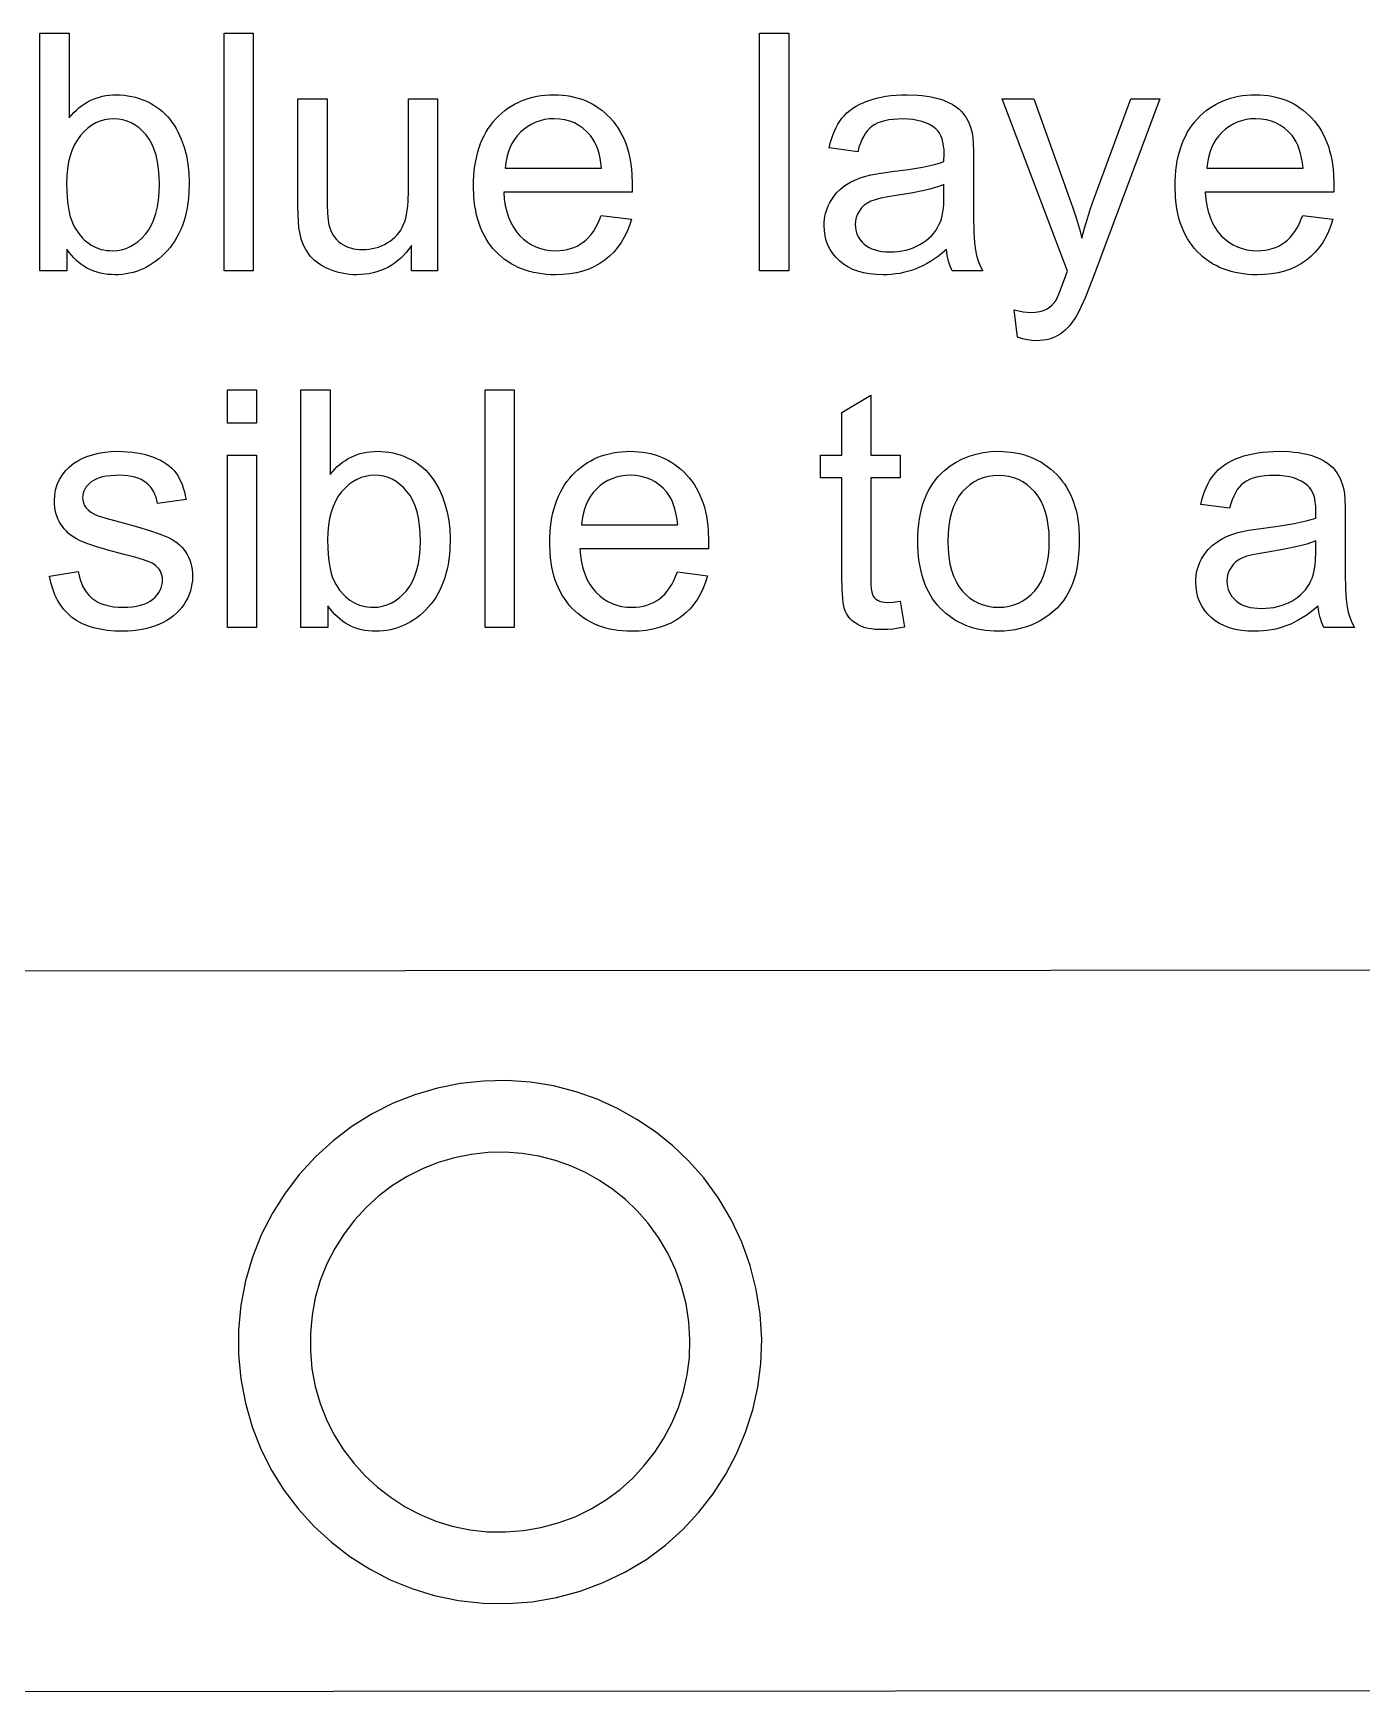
# Model space of a CAD drawing. Extents: x -318 to 296, y -196 to 234.
# Drawn here: x -260.1 to -204.2, y 163.9 to 233.7 of the extents above; entities that cross this region are included whole.
import ezdxf

# ---------------------------------------------------------------- set-up
doc = ezdxf.new("R2010")
doc.units = 0
doc.layers.add('10MM_HATCH', color=140, linetype='CONTINUOUS')
doc.layers.add('10MM_MATERIAL', color=18, linetype='CONTINUOUS')

msp = doc.modelspace()

# ---------------------------------------------------------------- linework, layer by layer
at = {"layer": '10MM_HATCH'}
for points in [[(-258.629, 223.658), (-259.768, 223.658), (-259.768, 233.658), (-258.54, 233.658), (-258.54, 230.091), (-258.441, 230.209), (-258.339, 230.319), (-258.234, 230.422), (-258.125, 230.517), (-258.012, 230.605), (-257.897, 230.685), (-257.778, 230.757), (-257.655, 230.822), (-257.53, 230.879), (-257.4, 230.929), (-257.268, 230.971), (-257.132, 231.005), (-256.993, 231.032), (-256.85, 231.051), (-256.705, 231.062), (-256.555, 231.066), (-256.389, 231.062), (-256.226, 231.049), (-256.064, 231.028), (-255.905, 230.999), (-255.748, 230.961), (-255.593, 230.914), (-255.44, 230.86), (-255.29, 230.797), (-255.144, 230.726), (-255.005, 230.648), (-254.872, 230.564), (-254.746, 230.473), (-254.627, 230.375), (-254.514, 230.27), (-254.407, 230.158), (-254.308, 230.039), (-254.214, 229.914), (-254.125, 229.783), (-254.042, 229.645), (-253.964, 229.501), (-253.824, 229.195), (-253.704, 228.863), (-253.609, 228.512), (-253.54, 228.15), (-253.499, 227.776), (-253.486, 227.389), (-253.5, 226.937), (-253.518, 226.721), (-253.543, 226.511), (-253.576, 226.308), (-253.615, 226.112), (-253.662, 225.922), (-253.716, 225.739), (-253.777, 225.562), (-253.845, 225.392), (-253.921, 225.229), (-254.004, 225.072), (-254.094, 224.922), (-254.191, 224.778), (-254.295, 224.641), (-254.407, 224.511), (-254.523, 224.388), (-254.643, 224.273), (-254.765, 224.165), (-254.89, 224.066), (-255.018, 223.975), (-255.149, 223.891), (-255.283, 223.816), (-255.42, 223.748), (-255.559, 223.689), (-255.702, 223.637), (-255.847, 223.594), (-255.995, 223.558), (-256.146, 223.53), (-256.3, 223.51), (-256.457, 223.498), (-256.617, 223.494), (-256.775, 223.499), (-256.929, 223.511), (-257.078, 223.532), (-257.223, 223.561), (-257.364, 223.599), (-257.501, 223.645), (-257.633, 223.699), (-257.761, 223.762), (-257.885, 223.833), (-258.004, 223.913), (-258.119, 224.001), (-258.23, 224.097), (-258.336, 224.201), (-258.438, 224.314), (-258.536, 224.436), (-258.629, 224.565)], [(-252.019, 223.658), (-252.019, 233.658), (-250.791, 233.658), (-250.791, 223.658)], [(-229.495, 223.658), (-229.495, 233.658), (-228.267, 233.658), (-228.267, 223.658)], [(-236.16, 225.991), (-234.891, 225.834), (-234.974, 225.564), (-235.073, 225.309), (-235.188, 225.07), (-235.319, 224.847), (-235.466, 224.639), (-235.629, 224.446), (-235.808, 224.27), (-236.003, 224.108), (-236.213, 223.964), (-236.437, 223.84), (-236.675, 223.734), (-236.927, 223.648), (-237.193, 223.581), (-237.474, 223.533), (-237.768, 223.504), (-238.076, 223.494), (-238.273, 223.498), (-238.464, 223.51), (-238.649, 223.529), (-238.83, 223.556), (-239.006, 223.59), (-239.176, 223.632), (-239.341, 223.682), (-239.501, 223.739), (-239.656, 223.804), (-239.806, 223.877), (-239.951, 223.957), (-240.09, 224.045), (-240.225, 224.141), (-240.354, 224.244), (-240.478, 224.355), (-240.597, 224.473), (-240.71, 224.599), (-240.815, 224.73), (-240.913, 224.868), (-241.004, 225.012), (-241.088, 225.162), (-241.164, 225.318), (-241.233, 225.481), (-241.295, 225.649), (-241.35, 225.824), (-241.397, 226.005), (-241.437, 226.192), (-241.47, 226.385), (-241.495, 226.584), (-241.513, 226.789), (-241.528, 227.219), (-241.524, 227.444), (-241.513, 227.663), (-241.495, 227.876), (-241.469, 228.082), (-241.436, 228.281), (-241.396, 228.475), (-241.348, 228.662), (-241.293, 228.842), (-241.23, 229.016), (-241.16, 229.184), (-241.083, 229.346), (-240.999, 229.501), (-240.907, 229.649), (-240.807, 229.791), (-240.701, 229.927), (-240.587, 230.056), (-240.467, 230.179), (-240.343, 230.293), (-240.214, 230.4), (-240.081, 230.498), (-239.944, 230.589), (-239.802, 230.672), (-239.656, 230.747), (-239.506, 230.814), (-239.351, 230.873), (-239.192, 230.924), (-239.028, 230.967), (-238.86, 231.003), (-238.688, 231.031), (-238.511, 231.05), (-238.33, 231.062), (-238.145, 231.066), (-237.965, 231.062), (-237.79, 231.051), (-237.619, 231.031), (-237.451, 231.004), (-237.289, 230.969), (-237.13, 230.927), (-236.975, 230.877), (-236.825, 230.819), (-236.678, 230.753), (-236.536, 230.68), (-236.398, 230.599), (-236.265, 230.51), (-236.135, 230.413), (-236.009, 230.309), (-235.888, 230.197), (-235.771, 230.077), (-235.659, 229.95), (-235.555, 229.817), (-235.458, 229.678), (-235.368, 229.532), (-235.285, 229.38), (-235.21, 229.222), (-235.141, 229.057), (-235.08, 228.887), (-235.026, 228.71), (-234.98, 228.526), (-234.94, 228.336), (-234.908, 228.141), (-234.882, 227.938), (-234.864, 227.73), (-234.85, 227.294), (-234.857, 226.966), (-240.259, 226.966), (-240.234, 226.677), (-240.191, 226.405), (-240.132, 226.15), (-240.056, 225.913), (-239.964, 225.693), (-239.854, 225.49), (-239.727, 225.306), (-239.584, 225.138), (-239.428, 224.99), (-239.262, 224.861), (-239.086, 224.752), (-238.902, 224.663), (-238.708, 224.593), (-238.505, 224.544), (-238.292, 224.514), (-238.07, 224.504), (-237.904, 224.509), (-237.744, 224.526), (-237.591, 224.554), (-237.444, 224.593), (-237.303, 224.643), (-237.168, 224.703), (-237.039, 224.776), (-236.917, 224.859), (-236.801, 224.954), (-236.69, 225.062), (-236.587, 225.184), (-236.489, 225.319), (-236.397, 225.467), (-236.312, 225.629), (-236.233, 225.803)], [(-221.637, 224.552), (-221.975, 224.283), (-222.142, 224.165), (-222.307, 224.057), (-222.47, 223.96), (-222.632, 223.874), (-222.792, 223.798), (-222.95, 223.733), (-223.109, 223.677), (-223.272, 223.629), (-223.436, 223.588), (-223.604, 223.554), (-223.775, 223.528), (-223.949, 223.509), (-224.125, 223.498), (-224.304, 223.494), (-224.594, 223.504), (-224.867, 223.531), (-225.122, 223.576), (-225.36, 223.64), (-225.581, 223.722), (-225.784, 223.822), (-225.97, 223.941), (-226.139, 224.078), (-226.29, 224.228), (-226.42, 224.389), (-226.53, 224.561), (-226.62, 224.742), (-226.69, 224.933), (-226.74, 225.135), (-226.77, 225.346), (-226.78, 225.568), (-226.777, 225.7), (-226.765, 225.828), (-226.746, 225.954), (-226.72, 226.077), (-226.686, 226.197), (-226.644, 226.314), (-226.595, 226.429), (-226.538, 226.54), (-226.408, 226.749), (-226.259, 226.937), (-226.091, 227.102), (-225.904, 227.246), (-225.702, 227.371), (-225.487, 227.48), (-225.26, 227.572), (-225.021, 227.649), (-224.817, 227.696), (-224.567, 227.742), (-223.929, 227.833), (-223.235, 227.926), (-222.638, 228.027), (-222.14, 228.137), (-221.927, 228.195), (-221.74, 228.256), (-221.733, 228.576), (-221.738, 228.757), (-221.754, 228.924), (-221.782, 229.077), (-221.82, 229.216), (-221.869, 229.341), (-221.928, 229.452), (-221.999, 229.55), (-222.081, 229.634), (-222.205, 229.731), (-222.344, 229.816), (-222.498, 229.887), (-222.665, 229.946), (-222.847, 229.991), (-223.044, 230.024), (-223.254, 230.043), (-223.479, 230.05), (-223.688, 230.045), (-223.884, 230.031), (-224.065, 230.007), (-224.232, 229.974), (-224.385, 229.931), (-224.523, 229.879), (-224.648, 229.817), (-224.758, 229.746), (-224.858, 229.663), (-224.951, 229.565), (-225.037, 229.453), (-225.117, 229.326), (-225.19, 229.184), (-225.256, 229.028), (-225.316, 228.857), (-225.368, 228.672), (-226.569, 228.835), (-226.525, 229.024), (-226.474, 229.202), (-226.416, 229.372), (-226.352, 229.532), (-226.282, 229.683), (-226.204, 229.825), (-226.121, 229.957), (-226.03, 230.08), (-225.931, 230.195), (-225.822, 230.304), (-225.702, 230.405), (-225.571, 230.5), (-225.431, 230.588), (-225.279, 230.669), (-225.118, 230.743), (-224.946, 230.81), (-224.765, 230.87), (-224.577, 230.922), (-224.382, 230.966), (-224.18, 231.002), (-223.971, 231.03), (-223.755, 231.05), (-223.532, 231.062), (-223.302, 231.066), (-222.859, 231.052), (-222.655, 231.035), (-222.461, 231.011), (-222.278, 230.981), (-222.106, 230.943), (-221.944, 230.899), (-221.794, 230.848), (-221.523, 230.732), (-221.402, 230.668), (-221.291, 230.601), (-221.189, 230.531), (-221.097, 230.457), (-221.014, 230.38), (-220.941, 230.299), (-220.815, 230.122), (-220.709, 229.924), (-220.624, 229.705), (-220.559, 229.463), (-220.533, 229.275), (-220.513, 229.023), (-220.502, 228.708), (-220.498, 228.331), (-220.498, 226.694), (-220.493, 225.916), (-220.478, 225.296), (-220.454, 224.833), (-220.42, 224.528), (-220.371, 224.303), (-220.303, 224.084), (-220.216, 223.869), (-220.109, 223.658), (-221.392, 223.658), (-221.479, 223.857), (-221.549, 224.073), (-221.601, 224.304)], [(-206.651, 225.991), (-205.382, 225.834), (-205.465, 225.564), (-205.564, 225.309), (-205.679, 225.07), (-205.81, 224.847), (-205.957, 224.639), (-206.12, 224.446), (-206.299, 224.27), (-206.494, 224.108), (-206.704, 223.964), (-206.928, 223.84), (-207.166, 223.734), (-207.418, 223.648), (-207.684, 223.581), (-207.965, 223.533), (-208.259, 223.504), (-208.568, 223.494), (-208.764, 223.498), (-208.955, 223.51), (-209.14, 223.529), (-209.321, 223.556), (-209.497, 223.59), (-209.667, 223.632), (-209.832, 223.682), (-209.992, 223.739), (-210.147, 223.804), (-210.297, 223.877), (-210.442, 223.957), (-210.581, 224.045), (-210.716, 224.141), (-210.845, 224.244), (-210.969, 224.355), (-211.088, 224.473), (-211.201, 224.599), (-211.306, 224.73), (-211.405, 224.868), (-211.495, 225.012), (-211.579, 225.162), (-211.655, 225.318), (-211.725, 225.481), (-211.786, 225.649), (-211.841, 225.824), (-211.888, 226.005), (-211.928, 226.192), (-211.961, 226.385), (-211.986, 226.584), (-212.005, 226.789), (-212.019, 227.219), (-212.015, 227.444), (-212.004, 227.663), (-211.986, 227.876), (-211.96, 228.082), (-211.927, 228.281), (-211.887, 228.475), (-211.839, 228.662), (-211.784, 228.842), (-211.721, 229.016), (-211.651, 229.184), (-211.574, 229.346), (-211.49, 229.501), (-211.398, 229.649), (-211.298, 229.791), (-211.192, 229.927), (-211.078, 230.056), (-210.958, 230.179), (-210.834, 230.293), (-210.705, 230.4), (-210.572, 230.498), (-210.435, 230.589), (-210.293, 230.672), (-210.147, 230.747), (-209.997, 230.814), (-209.842, 230.873), (-209.683, 230.924), (-209.519, 230.967), (-209.351, 231.003), (-209.179, 231.031), (-209.002, 231.05), (-208.821, 231.062), (-208.636, 231.066), (-208.456, 231.062), (-208.281, 231.051), (-208.11, 231.031), (-207.943, 231.004), (-207.78, 230.969), (-207.621, 230.927), (-207.466, 230.877), (-207.316, 230.819), (-207.17, 230.753), (-207.027, 230.68), (-206.89, 230.599), (-206.756, 230.51), (-206.626, 230.413), (-206.501, 230.309), (-206.379, 230.197), (-206.262, 230.077), (-206.151, 229.95), (-206.046, 229.817), (-205.949, 229.678), (-205.859, 229.532), (-205.776, 229.38), (-205.701, 229.222), (-205.633, 229.057), (-205.571, 228.887), (-205.517, 228.71), (-205.471, 228.526), (-205.431, 228.336), (-205.399, 228.141), (-205.374, 227.938), (-205.356, 227.73), (-205.341, 227.294), (-205.348, 226.966), (-210.75, 226.966), (-210.725, 226.677), (-210.683, 226.405), (-210.623, 226.15), (-210.547, 225.913), (-210.455, 225.693), (-210.345, 225.49), (-210.218, 225.306), (-210.075, 225.138), (-209.919, 224.99), (-209.753, 224.861), (-209.578, 224.752), (-209.393, 224.663), (-209.199, 224.593), (-208.996, 224.544), (-208.783, 224.514), (-208.561, 224.504), (-208.395, 224.509), (-208.235, 224.526), (-208.082, 224.554), (-207.935, 224.593), (-207.794, 224.643), (-207.659, 224.703), (-207.53, 224.776), (-207.408, 224.859), (-207.292, 224.954), (-207.182, 225.062), (-207.078, 225.184), (-206.98, 225.319), (-206.888, 225.467), (-206.803, 225.629), (-206.724, 225.803)], [(-244.141, 223.658), (-244.141, 224.722), (-244.249, 224.574), (-244.362, 224.434), (-244.479, 224.305), (-244.601, 224.185), (-244.729, 224.075), (-244.86, 223.974), (-244.997, 223.883), (-245.138, 223.801), (-245.284, 223.729), (-245.435, 223.667), (-245.591, 223.614), (-245.751, 223.571), (-245.916, 223.538), (-246.086, 223.514), (-246.26, 223.499), (-246.439, 223.494), (-246.598, 223.498), (-246.755, 223.51), (-246.908, 223.529), (-247.059, 223.556), (-247.208, 223.59), (-247.353, 223.633), (-247.496, 223.682), (-247.637, 223.74), (-247.771, 223.803), (-247.897, 223.871), (-248.013, 223.942), (-248.121, 224.017), (-248.22, 224.096), (-248.309, 224.179), (-248.39, 224.266), (-248.462, 224.357), (-248.587, 224.554), (-248.691, 224.771), (-248.776, 225.009), (-248.84, 225.268), (-248.873, 225.475), (-248.897, 225.735), (-248.911, 226.048), (-248.915, 226.414), (-248.915, 230.902), (-247.688, 230.902), (-247.688, 226.885), (-247.683, 226.443), (-247.669, 226.08), (-247.645, 225.795), (-247.613, 225.589), (-247.58, 225.471), (-247.538, 225.359), (-247.489, 225.255), (-247.432, 225.156), (-247.366, 225.064), (-247.293, 224.979), (-247.211, 224.9), (-247.121, 224.828), (-247.025, 224.763), (-246.923, 224.707), (-246.815, 224.66), (-246.702, 224.621), (-246.583, 224.591), (-246.459, 224.569), (-246.329, 224.556), (-246.194, 224.552), (-246.057, 224.556), (-245.922, 224.569), (-245.789, 224.592), (-245.658, 224.622), (-245.53, 224.662), (-245.403, 224.711), (-245.279, 224.768), (-245.157, 224.835), (-245.04, 224.909), (-244.933, 224.989), (-244.834, 225.076), (-244.743, 225.169), (-244.662, 225.269), (-244.59, 225.375), (-244.526, 225.487), (-244.471, 225.606), (-244.424, 225.734), (-244.383, 225.877), (-244.349, 226.033), (-244.321, 226.203), (-244.298, 226.387), (-244.283, 226.585), (-244.27, 227.021), (-244.27, 230.902), (-243.042, 230.902), (-243.042, 223.658)], [(-218.649, 220.868), (-218.786, 222.021), (-218.591, 221.973), (-218.409, 221.939), (-218.24, 221.919), (-218.083, 221.912), (-217.889, 221.92), (-217.715, 221.946), (-217.561, 221.989), (-217.428, 222.048), (-217.311, 222.123), (-217.205, 222.212), (-217.11, 222.314), (-217.026, 222.43), (-216.959, 222.556), (-216.874, 222.751), (-216.651, 223.344), (-216.542, 223.644), (-219.291, 230.902), (-217.967, 230.902), (-216.46, 226.707), (-216.317, 226.303), (-216.182, 225.889), (-216.054, 225.464), (-215.935, 225.029), (-215.824, 225.45), (-215.703, 225.865), (-215.571, 226.275), (-215.43, 226.68), (-213.881, 230.902), (-212.654, 230.902), (-215.409, 223.535), (-215.619, 222.985), (-215.803, 222.527), (-215.963, 222.163), (-216.098, 221.891), (-216.182, 221.745), (-216.268, 221.608), (-216.357, 221.482), (-216.45, 221.365), (-216.545, 221.259), (-216.643, 221.163), (-216.744, 221.077), (-216.849, 221.001), (-216.957, 220.935), (-217.07, 220.877), (-217.189, 220.829), (-217.312, 220.789), (-217.441, 220.758), (-217.575, 220.736), (-217.714, 220.723), (-217.858, 220.718), (-218.041, 220.728), (-218.233, 220.756), (-218.436, 220.803)], [(-258.643, 227.335), (-258.637, 227.02), (-258.62, 226.729), (-258.593, 226.459), (-258.554, 226.213), (-258.504, 225.989), (-258.443, 225.787), (-258.371, 225.608), (-258.288, 225.452), (-258.137, 225.23), (-257.972, 225.037), (-257.886, 224.952), (-257.796, 224.874), (-257.702, 224.804), (-257.606, 224.741), (-257.506, 224.685), (-257.403, 224.637), (-257.297, 224.597), (-257.188, 224.563), (-257.076, 224.537), (-256.96, 224.519), (-256.841, 224.508), (-256.719, 224.504), (-256.521, 224.515), (-256.33, 224.548), (-256.146, 224.602), (-255.969, 224.679), (-255.798, 224.777), (-255.634, 224.897), (-255.478, 225.039), (-255.327, 225.203), (-255.19, 225.389), (-255.071, 225.596), (-254.97, 225.824), (-254.888, 226.074), (-254.823, 226.345), (-254.778, 226.638), (-254.75, 226.952), (-254.741, 227.287), (-254.75, 227.63), (-254.776, 227.95), (-254.82, 228.247), (-254.882, 228.52), (-254.961, 228.77), (-255.057, 228.997), (-255.172, 229.201), (-255.304, 229.381), (-255.448, 229.539), (-255.6, 229.677), (-255.759, 229.793), (-255.925, 229.888), (-256.099, 229.962), (-256.28, 230.014), (-256.469, 230.046), (-256.664, 230.056), (-256.862, 230.046), (-257.053, 230.013), (-257.237, 229.958), (-257.415, 229.882), (-257.585, 229.783), (-257.749, 229.663), (-257.906, 229.521), (-258.056, 229.357), (-258.194, 229.173), (-258.313, 228.969), (-258.413, 228.745), (-258.496, 228.502), (-258.56, 228.24), (-258.606, 227.957), (-258.633, 227.656)], [(-240.191, 227.976), (-236.146, 227.976), (-236.171, 228.197), (-236.206, 228.404), (-236.25, 228.597), (-236.303, 228.776), (-236.366, 228.94), (-236.438, 229.09), (-236.519, 229.226), (-236.61, 229.347), (-236.762, 229.513), (-236.925, 229.657), (-237.099, 229.779), (-237.283, 229.879), (-237.479, 229.957), (-237.686, 230.012), (-237.903, 230.045), (-238.131, 230.056), (-238.338, 230.048), (-238.537, 230.021), (-238.728, 229.977), (-238.91, 229.915), (-239.083, 229.835), (-239.248, 229.738), (-239.405, 229.623), (-239.553, 229.49), (-239.689, 229.343), (-239.809, 229.183), (-239.913, 229.012), (-240.001, 228.829), (-240.073, 228.633), (-240.128, 228.426), (-240.168, 228.207)], [(-210.682, 227.976), (-206.637, 227.976), (-206.662, 228.197), (-206.697, 228.404), (-206.741, 228.597), (-206.794, 228.776), (-206.857, 228.94), (-206.929, 229.09), (-207.01, 229.226), (-207.101, 229.347), (-207.253, 229.513), (-207.416, 229.657), (-207.59, 229.779), (-207.775, 229.879), (-207.97, 229.957), (-208.177, 230.012), (-208.394, 230.045), (-208.622, 230.056), (-208.829, 230.048), (-209.028, 230.021), (-209.219, 229.977), (-209.401, 229.915), (-209.574, 229.835), (-209.739, 229.738), (-209.896, 229.623), (-210.044, 229.49), (-210.18, 229.343), (-210.3, 229.183), (-210.404, 229.012), (-210.492, 228.829), (-210.564, 228.633), (-210.619, 228.426), (-210.659, 228.207)], [(-221.74, 227.294), (-221.917, 227.227), (-222.116, 227.163), (-222.335, 227.101), (-222.575, 227.041), (-223.118, 226.931), (-223.745, 226.83), (-224.096, 226.774), (-224.391, 226.714), (-224.631, 226.651), (-224.816, 226.584), (-224.964, 226.508), (-225.094, 226.416), (-225.206, 226.309), (-225.3, 226.185), (-225.375, 226.05), (-225.428, 225.908), (-225.46, 225.759), (-225.471, 225.602), (-225.465, 225.482), (-225.448, 225.367), (-225.418, 225.257), (-225.378, 225.152), (-225.326, 225.052), (-225.262, 224.958), (-225.186, 224.868), (-225.099, 224.784), (-225.001, 224.707), (-224.892, 224.64), (-224.772, 224.584), (-224.641, 224.538), (-224.5, 224.502), (-224.348, 224.477), (-224.185, 224.461), (-224.011, 224.456), (-223.836, 224.461), (-223.666, 224.476), (-223.501, 224.5), (-223.341, 224.534), (-223.186, 224.577), (-223.035, 224.631), (-222.89, 224.694), (-222.749, 224.767), (-222.616, 224.848), (-222.491, 224.936), (-222.376, 225.031), (-222.27, 225.134), (-222.173, 225.244), (-222.085, 225.361), (-222.007, 225.485), (-221.937, 225.616), (-221.891, 225.726), (-221.851, 225.849), (-221.817, 225.984), (-221.789, 226.131), (-221.767, 226.29), (-221.752, 226.463), (-221.74, 226.844)], [(-251.883, 217.246), (-251.883, 218.658), (-250.655, 218.658), (-250.655, 217.246)], [(-247.654, 208.658), (-248.793, 208.658), (-248.793, 218.658), (-247.565, 218.658), (-247.565, 215.091), (-247.466, 215.209), (-247.364, 215.319), (-247.258, 215.422), (-247.149, 215.517), (-247.037, 215.605), (-246.921, 215.685), (-246.802, 215.757), (-246.68, 215.822), (-246.554, 215.879), (-246.425, 215.929), (-246.293, 215.971), (-246.157, 216.005), (-246.018, 216.032), (-245.875, 216.051), (-245.729, 216.062), (-245.58, 216.066), (-245.414, 216.062), (-245.25, 216.049), (-245.089, 216.028), (-244.929, 215.999), (-244.772, 215.961), (-244.617, 215.914), (-244.465, 215.86), (-244.315, 215.797), (-244.169, 215.726), (-244.029, 215.648), (-243.897, 215.564), (-243.771, 215.473), (-243.651, 215.375), (-243.538, 215.27), (-243.432, 215.158), (-243.332, 215.039), (-243.239, 214.914), (-243.15, 214.783), (-243.067, 214.645), (-242.989, 214.501), (-242.848, 214.195), (-242.729, 213.863), (-242.633, 213.512), (-242.565, 213.15), (-242.524, 212.776), (-242.51, 212.389), (-242.525, 211.937), (-242.543, 211.721), (-242.568, 211.511), (-242.6, 211.308), (-242.64, 211.112), (-242.687, 210.922), (-242.741, 210.739), (-242.802, 210.562), (-242.87, 210.392), (-242.946, 210.229), (-243.028, 210.072), (-243.118, 209.922), (-243.215, 209.778), (-243.32, 209.641), (-243.431, 209.511), (-243.548, 209.388), (-243.667, 209.273), (-243.789, 209.165), (-243.915, 209.066), (-244.043, 208.975), (-244.174, 208.891), (-244.307, 208.816), (-244.444, 208.748), (-244.584, 208.689), (-244.726, 208.637), (-244.871, 208.594), (-245.02, 208.558), (-245.171, 208.53), (-245.325, 208.51), (-245.482, 208.498), (-245.641, 208.494), (-245.799, 208.499), (-245.953, 208.511), (-246.103, 208.532), (-246.248, 208.561), (-246.389, 208.599), (-246.525, 208.645), (-246.658, 208.699), (-246.786, 208.762), (-246.909, 208.833), (-247.028, 208.913), (-247.143, 209.001), (-247.254, 209.097), (-247.36, 209.201), (-247.462, 209.314), (-247.56, 209.436), (-247.654, 209.565)], [(-241.044, 208.658), (-241.044, 218.658), (-239.816, 218.658), (-239.816, 208.658)], [(-223.581, 209.756), (-223.404, 208.672), (-223.656, 208.624), (-223.895, 208.59), (-224.12, 208.569), (-224.332, 208.563), (-224.647, 208.576), (-224.791, 208.592), (-224.925, 208.615), (-225.05, 208.645), (-225.165, 208.682), (-225.272, 208.725), (-225.368, 208.774), (-225.539, 208.888), (-225.614, 208.951), (-225.682, 209.019), (-225.744, 209.09), (-225.798, 209.166), (-225.846, 209.246), (-225.887, 209.33), (-225.922, 209.428), (-225.952, 209.55), (-225.978, 209.695), (-225.999, 209.865), (-226.028, 210.275), (-226.037, 210.78), (-226.037, 214.947), (-226.937, 214.947), (-226.937, 215.902), (-226.037, 215.902), (-226.037, 217.696), (-224.816, 218.433), (-224.816, 215.902), (-223.581, 215.902), (-223.581, 214.947), (-224.816, 214.947), (-224.816, 210.711), (-224.812, 210.472), (-224.8, 210.28), (-224.779, 210.134), (-224.751, 210.036), (-224.714, 209.965), (-224.666, 209.901), (-224.608, 209.845), (-224.54, 209.797), (-224.458, 209.758), (-224.361, 209.731), (-224.249, 209.714), (-224.12, 209.709), (-223.883, 209.721)], [(-259.366, 210.82), (-258.152, 211.011), (-258.12, 210.834), (-258.078, 210.668), (-258.023, 210.512), (-257.958, 210.367), (-257.881, 210.232), (-257.793, 210.108), (-257.693, 209.995), (-257.582, 209.893), (-257.459, 209.802), (-257.325, 209.723), (-257.179, 209.656), (-257.022, 209.601), (-256.853, 209.559), (-256.672, 209.528), (-256.48, 209.51), (-256.276, 209.504), (-256.071, 209.509), (-255.88, 209.525), (-255.703, 209.552), (-255.539, 209.59), (-255.389, 209.639), (-255.252, 209.698), (-255.13, 209.768), (-255.021, 209.848), (-254.925, 209.936), (-254.841, 210.028), (-254.771, 210.124), (-254.714, 210.223), (-254.669, 210.326), (-254.637, 210.432), (-254.618, 210.543), (-254.611, 210.657), (-254.617, 210.758), (-254.634, 210.854), (-254.662, 210.944), (-254.702, 211.029), (-254.752, 211.108), (-254.815, 211.181), (-254.888, 211.249), (-254.973, 211.312), (-255.048, 211.354), (-255.146, 211.399), (-255.413, 211.497), (-255.773, 211.607), (-256.228, 211.728), (-256.851, 211.892), (-257.371, 212.046), (-257.788, 212.187), (-258.1, 212.318), (-258.227, 212.383), (-258.345, 212.454), (-258.456, 212.531), (-258.559, 212.614), (-258.654, 212.704), (-258.741, 212.799), (-258.82, 212.9), (-258.892, 213.007), (-258.955, 213.118), (-259.009, 213.232), (-259.056, 213.35), (-259.094, 213.47), (-259.123, 213.593), (-259.144, 213.718), (-259.157, 213.847), (-259.161, 213.979), (-259.147, 214.216), (-259.106, 214.445), (-259.036, 214.665), (-258.939, 214.876), (-258.819, 215.073), (-258.678, 215.253), (-258.517, 215.416), (-258.336, 215.561), (-258.179, 215.663), (-257.997, 215.757), (-257.789, 215.842), (-257.555, 215.919), (-257.303, 215.984), (-257.042, 216.029), (-256.773, 216.057), (-256.494, 216.066), (-256.284, 216.062), (-256.081, 216.051), (-255.884, 216.031), (-255.693, 216.005), (-255.509, 215.97), (-255.332, 215.928), (-255.161, 215.878), (-254.997, 215.82), (-254.841, 215.756), (-254.695, 215.687), (-254.561, 215.612), (-254.436, 215.531), (-254.323, 215.446), (-254.22, 215.354), (-254.127, 215.258), (-254.045, 215.155), (-253.971, 215.046), (-253.904, 214.928), (-253.842, 214.801), (-253.786, 214.665), (-253.736, 214.52), (-253.692, 214.367), (-253.654, 214.205), (-253.622, 214.033), (-254.823, 213.87), (-254.848, 214.006), (-254.883, 214.134), (-254.928, 214.255), (-254.982, 214.368), (-255.046, 214.473), (-255.12, 214.57), (-255.204, 214.66), (-255.297, 214.743), (-255.4, 214.816), (-255.513, 214.88), (-255.637, 214.934), (-255.77, 214.978), (-255.914, 215.012), (-256.067, 215.037), (-256.231, 215.052), (-256.405, 215.056), (-256.609, 215.052), (-256.798, 215.039), (-256.972, 215.017), (-257.13, 214.987), (-257.273, 214.947), (-257.402, 214.899), (-257.515, 214.842), (-257.613, 214.777), (-257.697, 214.705), (-257.771, 214.631), (-257.833, 214.554), (-257.884, 214.473), (-257.923, 214.39), (-257.952, 214.304), (-257.969, 214.214), (-257.974, 214.122), (-257.965, 214.006), (-257.937, 213.895), (-257.89, 213.791), (-257.824, 213.692), (-257.738, 213.598), (-257.631, 213.511), (-257.503, 213.434), (-257.353, 213.365), (-256.99, 213.252), (-256.269, 213.051), (-255.667, 212.885), (-255.163, 212.735), (-254.758, 212.6), (-254.451, 212.481), (-254.326, 212.423), (-254.207, 212.358), (-254.096, 212.287), (-253.991, 212.209), (-253.894, 212.126), (-253.803, 212.036), (-253.719, 211.939), (-253.643, 211.837), (-253.574, 211.728), (-253.514, 211.613), (-253.464, 211.491), (-253.423, 211.363), (-253.391, 211.228), (-253.368, 211.087), (-253.354, 210.94), (-253.349, 210.786), (-253.355, 210.634), (-253.372, 210.484), (-253.4, 210.336), (-253.439, 210.19), (-253.489, 210.047), (-253.551, 209.906), (-253.624, 209.767), (-253.707, 209.63), (-253.802, 209.498), (-253.906, 209.374), (-254.021, 209.258), (-254.145, 209.149), (-254.279, 209.048), (-254.423, 208.955), (-254.577, 208.869), (-254.741, 208.791), (-254.912, 208.722), (-255.09, 208.661), (-255.272, 208.61), (-255.461, 208.569), (-255.654, 208.536), (-255.854, 208.513), (-256.058, 208.499), (-256.269, 208.494), (-256.611, 208.504), (-256.933, 208.531), (-257.233, 208.577), (-257.513, 208.641), (-257.771, 208.724), (-258.009, 208.824), (-258.225, 208.944), (-258.421, 209.081), (-258.598, 209.237), (-258.758, 209.41), (-258.901, 209.601), (-259.027, 209.809), (-259.137, 210.035), (-259.23, 210.279), (-259.306, 210.541)], [(-251.883, 208.658), (-251.883, 215.902), (-250.655, 215.902), (-250.655, 208.658)], [(-232.954, 210.991), (-231.685, 210.834), (-231.768, 210.564), (-231.867, 210.309), (-231.982, 210.07), (-232.113, 209.847), (-232.26, 209.639), (-232.423, 209.446), (-232.602, 209.27), (-232.797, 209.108), (-233.007, 208.964), (-233.231, 208.84), (-233.469, 208.734), (-233.721, 208.648), (-233.987, 208.581), (-234.268, 208.533), (-234.562, 208.504), (-234.87, 208.494), (-235.067, 208.498), (-235.258, 208.51), (-235.443, 208.529), (-235.624, 208.556), (-235.8, 208.59), (-235.97, 208.632), (-236.135, 208.682), (-236.295, 208.739), (-236.45, 208.804), (-236.6, 208.877), (-236.745, 208.957), (-236.884, 209.045), (-237.019, 209.141), (-237.148, 209.244), (-237.272, 209.355), (-237.391, 209.473), (-237.504, 209.599), (-237.609, 209.73), (-237.707, 209.868), (-237.798, 210.012), (-237.882, 210.162), (-237.958, 210.318), (-238.027, 210.481), (-238.089, 210.649), (-238.144, 210.824), (-238.191, 211.005), (-238.231, 211.192), (-238.264, 211.385), (-238.289, 211.584), (-238.307, 211.789), (-238.322, 212.219), (-238.318, 212.444), (-238.307, 212.663), (-238.289, 212.876), (-238.263, 213.082), (-238.23, 213.281), (-238.19, 213.475), (-238.142, 213.662), (-238.087, 213.842), (-238.024, 214.016), (-237.954, 214.184), (-237.877, 214.346), (-237.793, 214.501), (-237.701, 214.649), (-237.601, 214.791), (-237.495, 214.927), (-237.381, 215.056), (-237.261, 215.179), (-237.137, 215.293), (-237.008, 215.4), (-236.875, 215.498), (-236.738, 215.589), (-236.596, 215.672), (-236.45, 215.747), (-236.3, 215.814), (-236.145, 215.873), (-235.986, 215.924), (-235.822, 215.967), (-235.654, 216.003), (-235.482, 216.031), (-235.305, 216.05), (-235.124, 216.062), (-234.939, 216.066), (-234.759, 216.062), (-234.584, 216.051), (-234.413, 216.031), (-234.245, 216.004), (-234.083, 215.969), (-233.924, 215.927), (-233.769, 215.877), (-233.619, 215.819), (-233.472, 215.753), (-233.33, 215.68), (-233.192, 215.599), (-233.059, 215.51), (-232.929, 215.413), (-232.803, 215.309), (-232.682, 215.197), (-232.565, 215.077), (-232.453, 214.95), (-232.349, 214.817), (-232.252, 214.678), (-232.162, 214.532), (-232.079, 214.38), (-232.004, 214.222), (-231.935, 214.057), (-231.874, 213.887), (-231.82, 213.71), (-231.774, 213.526), (-231.734, 213.336), (-231.702, 213.141), (-231.676, 212.938), (-231.658, 212.73), (-231.644, 212.294), (-231.651, 211.966), (-237.053, 211.966), (-237.028, 211.677), (-236.985, 211.405), (-236.926, 211.15), (-236.85, 210.913), (-236.758, 210.693), (-236.648, 210.49), (-236.521, 210.306), (-236.378, 210.138), (-236.222, 209.99), (-236.056, 209.861), (-235.88, 209.752), (-235.696, 209.663), (-235.502, 209.593), (-235.299, 209.544), (-235.086, 209.514), (-234.864, 209.504), (-234.698, 209.509), (-234.538, 209.526), (-234.385, 209.554), (-234.238, 209.593), (-234.097, 209.643), (-233.962, 209.703), (-233.833, 209.776), (-233.711, 209.859), (-233.595, 209.954), (-233.484, 210.062), (-233.381, 210.184), (-233.283, 210.319), (-233.191, 210.467), (-233.106, 210.629), (-233.027, 210.803)], [(-222.838, 212.28), (-222.833, 212.528), (-222.82, 212.767), (-222.798, 212.998), (-222.768, 213.221), (-222.728, 213.436), (-222.68, 213.643), (-222.624, 213.841), (-222.558, 214.032), (-222.484, 214.214), (-222.401, 214.388), (-222.309, 214.554), (-222.208, 214.712), (-222.099, 214.861), (-221.981, 215.003), (-221.855, 215.136), (-221.719, 215.261), (-221.479, 215.45), (-221.226, 215.613), (-220.961, 215.752), (-220.682, 215.865), (-220.391, 215.953), (-220.087, 216.016), (-219.77, 216.053), (-219.441, 216.066), (-219.256, 216.062), (-219.076, 216.051), (-218.9, 216.032), (-218.728, 216.005), (-218.56, 215.97), (-218.397, 215.928), (-218.238, 215.879), (-218.083, 215.821), (-217.933, 215.756), (-217.787, 215.684), (-217.645, 215.603), (-217.507, 215.515), (-217.373, 215.42), (-217.244, 215.317), (-217.119, 215.206), (-216.999, 215.087), (-216.884, 214.962), (-216.776, 214.831), (-216.676, 214.694), (-216.584, 214.551), (-216.499, 214.402), (-216.421, 214.248), (-216.351, 214.088), (-216.288, 213.922), (-216.232, 213.75), (-216.184, 213.572), (-216.143, 213.388), (-216.11, 213.199), (-216.084, 213.003), (-216.065, 212.802), (-216.054, 212.595), (-216.051, 212.383), (-216.057, 212.042), (-216.077, 211.721), (-216.11, 211.418), (-216.155, 211.133), (-216.214, 210.868), (-216.287, 210.621), (-216.372, 210.392), (-216.47, 210.183), (-216.581, 209.988), (-216.704, 209.804), (-216.838, 209.632), (-216.985, 209.471), (-217.144, 209.321), (-217.314, 209.182), (-217.497, 209.054), (-217.691, 208.938), (-217.894, 208.834), (-218.101, 208.744), (-218.313, 208.668), (-218.529, 208.605), (-218.75, 208.557), (-218.976, 208.522), (-219.206, 208.501), (-219.441, 208.494), (-219.629, 208.498), (-219.812, 208.51), (-219.991, 208.529), (-220.165, 208.555), (-220.334, 208.59), (-220.5, 208.632), (-220.66, 208.681), (-220.816, 208.738), (-220.967, 208.803), (-221.114, 208.875), (-221.257, 208.955), (-221.394, 209.043), (-221.528, 209.138), (-221.656, 209.241), (-221.78, 209.352), (-221.9, 209.47), (-222.013, 209.595), (-222.12, 209.727), (-222.219, 209.866), (-222.31, 210.011), (-222.394, 210.163), (-222.471, 210.322), (-222.541, 210.488), (-222.603, 210.66), (-222.658, 210.839), (-222.706, 211.025), (-222.746, 211.217), (-222.779, 211.416), (-222.805, 211.622), (-222.823, 211.835), (-222.834, 212.054)], [(-206.003, 209.552), (-206.341, 209.283), (-206.507, 209.165), (-206.672, 209.057), (-206.835, 208.96), (-206.997, 208.874), (-207.157, 208.798), (-207.316, 208.733), (-207.475, 208.677), (-207.637, 208.629), (-207.802, 208.588), (-207.97, 208.554), (-208.141, 208.528), (-208.314, 208.509), (-208.491, 208.498), (-208.67, 208.494), (-208.96, 208.504), (-209.232, 208.531), (-209.488, 208.576), (-209.726, 208.64), (-209.946, 208.722), (-210.15, 208.822), (-210.336, 208.941), (-210.505, 209.078), (-210.655, 209.228), (-210.785, 209.389), (-210.896, 209.561), (-210.986, 209.742), (-211.056, 209.933), (-211.106, 210.135), (-211.136, 210.346), (-211.146, 210.568), (-211.142, 210.7), (-211.131, 210.828), (-211.112, 210.954), (-211.086, 211.077), (-211.051, 211.197), (-211.01, 211.314), (-210.961, 211.429), (-210.904, 211.54), (-210.773, 211.749), (-210.624, 211.937), (-210.456, 212.102), (-210.27, 212.246), (-210.067, 212.371), (-209.853, 212.48), (-209.626, 212.572), (-209.386, 212.649), (-209.182, 212.696), (-208.933, 212.742), (-208.295, 212.833), (-207.6, 212.926), (-207.004, 213.027), (-206.505, 213.137), (-206.293, 213.195), (-206.105, 213.256), (-206.098, 213.576), (-206.104, 213.757), (-206.12, 213.924), (-206.147, 214.077), (-206.185, 214.216), (-206.234, 214.341), (-206.294, 214.452), (-206.365, 214.55), (-206.446, 214.634), (-206.571, 214.731), (-206.71, 214.816), (-206.863, 214.887), (-207.031, 214.946), (-207.213, 214.991), (-207.409, 215.024), (-207.62, 215.043), (-207.845, 215.05), (-208.054, 215.045), (-208.249, 215.031), (-208.43, 215.007), (-208.597, 214.974), (-208.75, 214.931), (-208.889, 214.879), (-209.013, 214.817), (-209.124, 214.746), (-209.223, 214.663), (-209.316, 214.565), (-209.403, 214.453), (-209.483, 214.326), (-209.555, 214.184), (-209.622, 214.028), (-209.681, 213.857), (-209.734, 213.672), (-210.935, 213.835), (-210.89, 214.024), (-210.84, 214.202), (-210.782, 214.372), (-210.718, 214.532), (-210.647, 214.683), (-210.57, 214.825), (-210.486, 214.957), (-210.396, 215.08), (-210.297, 215.195), (-210.187, 215.304), (-210.067, 215.405), (-209.937, 215.5), (-209.796, 215.588), (-209.645, 215.669), (-209.483, 215.743), (-209.311, 215.81), (-209.13, 215.87), (-208.942, 215.922), (-208.747, 215.966), (-208.545, 216.002), (-208.336, 216.03), (-208.12, 216.05), (-207.897, 216.062), (-207.667, 216.066), (-207.225, 216.052), (-207.02, 216.035), (-206.826, 216.011), (-206.643, 215.981), (-206.471, 215.943), (-206.31, 215.899), (-206.16, 215.848), (-205.889, 215.732), (-205.768, 215.668), (-205.657, 215.601), (-205.555, 215.531), (-205.463, 215.457), (-205.38, 215.38), (-205.307, 215.299), (-205.181, 215.122), (-205.075, 214.924), (-204.99, 214.705), (-204.925, 214.463), (-204.898, 214.275), (-204.879, 214.023), (-204.867, 213.708), (-204.864, 213.331), (-204.864, 211.694), (-204.859, 210.916), (-204.844, 210.296), (-204.82, 209.833), (-204.785, 209.528), (-204.736, 209.303), (-204.668, 209.084), (-204.581, 208.869), (-204.475, 208.658), (-205.757, 208.658), (-205.844, 208.857), (-205.914, 209.073), (-205.967, 209.304)], [(-247.667, 212.335), (-247.662, 212.02), (-247.645, 211.729), (-247.617, 211.459), (-247.579, 211.213), (-247.529, 210.989), (-247.468, 210.787), (-247.396, 210.608), (-247.312, 210.452), (-247.161, 210.23), (-246.997, 210.037), (-246.91, 209.952), (-246.82, 209.874), (-246.727, 209.804), (-246.63, 209.741), (-246.531, 209.685), (-246.428, 209.637), (-246.322, 209.597), (-246.213, 209.563), (-246.1, 209.537), (-245.984, 209.519), (-245.866, 209.508), (-245.744, 209.504), (-245.546, 209.515), (-245.355, 209.548), (-245.171, 209.602), (-244.993, 209.679), (-244.823, 209.777), (-244.659, 209.897), (-244.502, 210.039), (-244.352, 210.203), (-244.215, 210.389), (-244.095, 210.596), (-243.995, 210.824), (-243.912, 211.074), (-243.848, 211.345), (-243.802, 211.638), (-243.775, 211.952), (-243.765, 212.287), (-243.774, 212.63), (-243.801, 212.95), (-243.845, 213.247), (-243.906, 213.52), (-243.985, 213.77), (-244.082, 213.997), (-244.196, 214.201), (-244.328, 214.381), (-244.473, 214.539), (-244.624, 214.677), (-244.783, 214.793), (-244.95, 214.888), (-245.124, 214.962), (-245.305, 215.014), (-245.493, 215.046), (-245.689, 215.056), (-245.887, 215.046), (-246.078, 215.013), (-246.262, 214.958), (-246.439, 214.882), (-246.61, 214.783), (-246.774, 214.663), (-246.93, 214.521), (-247.081, 214.357), (-247.218, 214.173), (-247.337, 213.969), (-247.438, 213.745), (-247.521, 213.502), (-247.585, 213.24), (-247.631, 212.957), (-247.658, 212.656)], [(-236.985, 212.976), (-232.94, 212.976), (-232.965, 213.197), (-233, 213.404), (-233.044, 213.597), (-233.097, 213.776), (-233.16, 213.94), (-233.232, 214.09), (-233.313, 214.226), (-233.404, 214.347), (-233.556, 214.513), (-233.719, 214.657), (-233.893, 214.779), (-234.077, 214.879), (-234.273, 214.957), (-234.48, 215.012), (-234.697, 215.045), (-234.925, 215.056), (-235.132, 215.048), (-235.331, 215.021), (-235.522, 214.977), (-235.704, 214.915), (-235.877, 214.835), (-236.042, 214.738), (-236.199, 214.623), (-236.347, 214.49), (-236.483, 214.343), (-236.603, 214.183), (-236.707, 214.012), (-236.795, 213.829), (-236.867, 213.633), (-236.922, 213.426), (-236.962, 213.207)], [(-221.576, 212.28), (-221.566, 211.943), (-221.538, 211.628), (-221.49, 211.335), (-221.424, 211.063), (-221.339, 210.814), (-221.234, 210.586), (-221.111, 210.38), (-220.969, 210.196), (-220.812, 210.034), (-220.646, 209.893), (-220.469, 209.774), (-220.283, 209.677), (-220.087, 209.601), (-219.882, 209.547), (-219.666, 209.515), (-219.441, 209.504), (-219.217, 209.515), (-219.003, 209.547), (-218.798, 209.602), (-218.603, 209.678), (-218.418, 209.776), (-218.242, 209.895), (-218.076, 210.037), (-217.92, 210.2), (-217.777, 210.385), (-217.654, 210.593), (-217.55, 210.824), (-217.464, 211.078), (-217.398, 211.355), (-217.35, 211.654), (-217.322, 211.976), (-217.312, 212.321), (-217.322, 212.647), (-217.351, 212.952), (-217.398, 213.237), (-217.465, 213.502), (-217.551, 213.746), (-217.656, 213.97), (-217.78, 214.174), (-217.923, 214.357), (-218.08, 214.52), (-218.247, 214.66), (-218.423, 214.779), (-218.608, 214.877), (-218.802, 214.952), (-219.006, 215.006), (-219.219, 215.039), (-219.441, 215.05), (-219.666, 215.039), (-219.882, 215.007), (-220.087, 214.953), (-220.283, 214.877), (-220.469, 214.781), (-220.646, 214.662), (-220.812, 214.522), (-220.969, 214.361), (-221.111, 214.177), (-221.234, 213.972), (-221.339, 213.745), (-221.424, 213.496), (-221.49, 213.225), (-221.538, 212.932), (-221.566, 212.617)], [(-206.105, 212.294), (-206.283, 212.227), (-206.481, 212.163), (-206.7, 212.101), (-206.941, 212.041), (-207.484, 211.931), (-208.111, 211.83), (-208.461, 211.774), (-208.757, 211.714), (-208.997, 211.651), (-209.182, 211.584), (-209.329, 211.508), (-209.459, 211.416), (-209.572, 211.309), (-209.666, 211.185), (-209.74, 211.05), (-209.794, 210.908), (-209.826, 210.759), (-209.836, 210.602), (-209.831, 210.482), (-209.813, 210.367), (-209.784, 210.257), (-209.743, 210.152), (-209.691, 210.052), (-209.627, 209.958), (-209.552, 209.868), (-209.465, 209.784), (-209.366, 209.707), (-209.257, 209.64), (-209.137, 209.584), (-209.007, 209.538), (-208.865, 209.502), (-208.713, 209.477), (-208.55, 209.461), (-208.377, 209.456), (-208.202, 209.461), (-208.032, 209.476), (-207.867, 209.5), (-207.706, 209.534), (-207.551, 209.577), (-207.401, 209.631), (-207.255, 209.694), (-207.115, 209.767), (-206.981, 209.848), (-206.857, 209.936), (-206.742, 210.031), (-206.635, 210.134), (-206.539, 210.244), (-206.451, 210.361), (-206.372, 210.485), (-206.303, 210.616), (-206.257, 210.726), (-206.216, 210.849), (-206.182, 210.984), (-206.155, 211.131), (-206.133, 211.29), (-206.117, 211.463), (-206.105, 211.844)], [(-243.186, 167.925), (-242.167, 167.714), (-241.134, 167.601), (-240.097, 167.585), (-239.064, 167.666), (-238.043, 167.842), (-237.042, 168.11), (-236.069, 168.471), (-235.134, 168.922), (-234.244, 169.463), (-233.455, 170.052), (-232.724, 170.709), (-232.055, 171.429), (-231.453, 172.204), (-230.921, 173.028), (-230.463, 173.895), (-230.082, 174.799), (-229.782, 175.734), (-229.568, 176.693), (-229.443, 177.67), (-229.408, 178.719), (-229.474, 179.765), (-229.638, 180.8), (-229.897, 181.813), (-230.25, 182.799), (-230.694, 183.746), (-231.227, 184.648), (-231.847, 185.496), (-232.469, 186.2), (-233.148, 186.847), (-233.878, 187.434), (-234.654, 187.958), (-235.471, 188.415), (-236.325, 188.803), (-237.211, 189.119), (-238.167, 189.366), (-239.139, 189.522), (-240.121, 189.59), (-241.104, 189.57), (-242.082, 189.464), (-243.047, 189.272), (-243.992, 188.995), (-244.909, 188.635), (-245.792, 188.193), (-246.642, 187.664), (-247.438, 187.061), (-248.175, 186.389), (-248.849, 185.654), (-249.456, 184.862), (-249.99, 184.017), (-250.447, 183.125), (-250.831, 182.159), (-251.12, 181.161), (-251.312, 180.142), (-251.408, 179.11), (-251.408, 178.074), (-251.313, 177.041), (-251.122, 176.021), (-250.837, 175.023), (-250.456, 174.054), (-250.01, 173.175), (-249.487, 172.344), (-248.892, 171.563), (-248.231, 170.838), (-247.509, 170.174), (-246.732, 169.575), (-245.906, 169.046), (-245.036, 168.591), (-244.127, 168.216)]]:
    msp.add_lwpolyline(points, close=True, dxfattribs=at)
at = {"layer": '10MM_MATERIAL'}
for points in [[(-58.39, 184.309), (-81.577, 184.296), (-81.582, 194.296), (-271.532, 194.189), (-271.527, 184.189), (-294.697, 184.176), (-294.685, 163.876), (-58.378, 164.009)], [(-242.425, 170.848), (-241.685, 170.694), (-240.935, 170.613), (-240.182, 170.601), (-239.432, 170.66), (-238.691, 170.787), (-237.964, 170.982), (-237.259, 171.244), (-236.58, 171.572), (-235.934, 171.964), (-235.361, 172.392), (-234.83, 172.869), (-234.345, 173.391), (-233.908, 173.954), (-233.522, 174.552), (-233.189, 175.182), (-232.913, 175.838), (-232.695, 176.516), (-232.54, 177.212), (-232.448, 177.921), (-232.424, 178.683), (-232.471, 179.443), (-232.59, 180.193), (-232.779, 180.929), (-233.035, 181.644), (-233.357, 182.332), (-233.744, 182.987), (-234.194, 183.602), (-234.646, 184.114), (-235.138, 184.583), (-235.668, 185.009), (-236.231, 185.389), (-236.825, 185.721), (-237.445, 186.003), (-238.087, 186.232), (-238.781, 186.411), (-239.487, 186.525), (-240.2, 186.574), (-240.913, 186.56), (-241.623, 186.482), (-242.324, 186.343), (-243.01, 186.142), (-243.676, 185.881), (-244.316, 185.56), (-244.933, 185.176), (-245.511, 184.738), (-246.046, 184.25), (-246.535, 183.717), (-246.976, 183.142), (-247.363, 182.529), (-247.695, 181.882), (-247.974, 181.18), (-248.183, 180.456), (-248.323, 179.716), (-248.393, 178.967), (-248.393, 178.215), (-248.324, 177.465), (-248.185, 176.725), (-247.978, 176), (-247.702, 175.297), (-247.378, 174.659), (-246.998, 174.055), (-246.566, 173.489), (-246.086, 172.962), (-245.563, 172.48), (-244.999, 172.046), (-244.399, 171.662), (-243.767, 171.332), (-243.108, 171.059)]]:
    msp.add_lwpolyline(points, close=True, dxfattribs=at)

doc.saveas('drawing.dxf')
